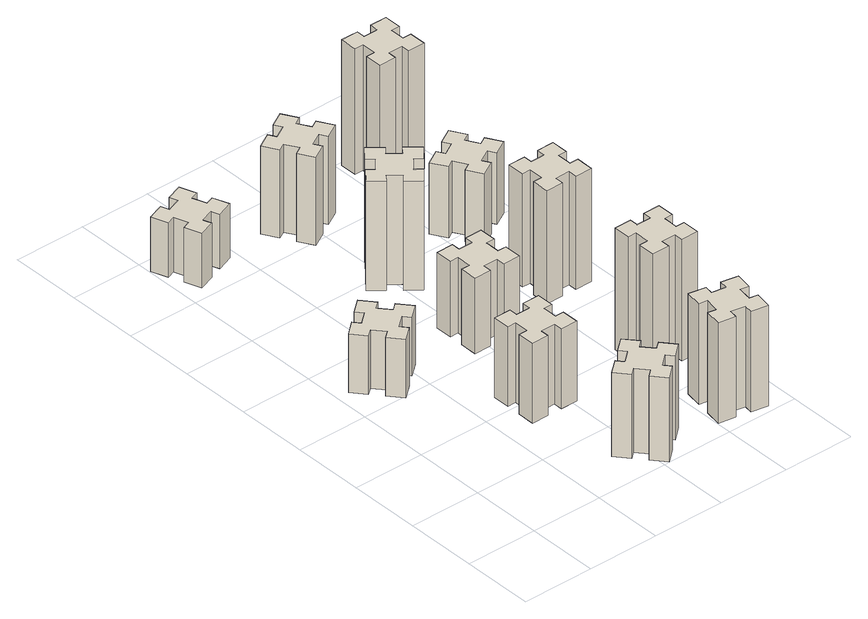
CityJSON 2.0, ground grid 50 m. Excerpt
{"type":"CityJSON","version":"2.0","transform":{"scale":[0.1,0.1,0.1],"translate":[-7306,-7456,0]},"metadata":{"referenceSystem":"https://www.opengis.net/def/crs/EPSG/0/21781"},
"CityObjects":{
"building1":{"type":"Building","attributes":{"class":"1000","function":"1000","usage":"1000","yearOfConstruction":2016,"roofType":"1000","measuredHeight":42,"storeysAboveGround":30,"storeysBelowGround":0},"geometry":[{"type":"Solid","lod":"1","boundaries":[[[[0,1,2,3,4,5,6,7,8,9,10,11,12,13,14,15,16,17,18,19]],[[17,16,20,21]],[[16,15,22,20]],[[15,14,23,22]],[[14,13,24,23]],[[13,12,25,24]],[[12,11,26,25]],[[11,10,27,26]],[[10,9,28,27]],[[9,8,29,28]],[[8,7,30,29]],[[7,6,31,30]],[[6,5,32,31]],[[5,4,33,32]],[[4,3,34,33]],[[3,2,35,34]],[[2,1,36,35]],[[1,0,37,36]],[[0,19,38,37]],[[19,18,39,38]],[[18,17,21,39]],[[24,25,26,27,28,29,30,31,32,33,34,35,36,37,38,39,21,20,22,23]]]]}]},
"building2":{"type":"Building","attributes":{"class":"1000","function":"1000","usage":"1000","yearOfConstruction":2016,"roofType":"1000","measuredHeight":60,"storeysAboveGround":30,"storeysBelowGround":0},"geometry":[{"type":"Solid","lod":"1","boundaries":[[[[40,41,42,43,44,45,46,47,48,49,50,51,52,53,54,55,56,57,58,59]],[[57,56,60,61]],[[56,55,62,60]],[[55,54,63,62]],[[54,53,64,63]],[[53,52,65,64]],[[52,51,66,65]],[[51,50,67,66]],[[50,49,68,67]],[[49,48,69,68]],[[48,47,70,69]],[[47,46,71,70]],[[46,45,72,71]],[[45,44,73,72]],[[44,43,74,73]],[[43,42,75,74]],[[42,41,76,75]],[[41,40,77,76]],[[40,59,78,77]],[[59,58,79,78]],[[58,57,61,79]],[[64,65,66,67,68,69,70,71,72,73,74,75,76,77,78,79,61,60,62,63]]]]}]},
"building3":{"type":"Building","attributes":{"class":"1000","function":"1000","usage":"1000","yearOfConstruction":2016,"roofType":"1000","measuredHeight":57,"storeysAboveGround":30,"storeysBelowGround":0},"geometry":[{"type":"Solid","lod":"1","boundaries":[[[[80,81,82,83,84,85,86,87,88,89,90,91,92,93,94,95,96,97,98,99]],[[97,96,100,101]],[[96,95,102,100]],[[95,94,103,102]],[[94,93,104,103]],[[93,92,105,104]],[[92,91,106,105]],[[91,90,107,106]],[[90,89,108,107]],[[89,88,109,108]],[[88,87,110,109]],[[87,86,111,110]],[[86,85,112,111]],[[85,84,113,112]],[[84,83,114,113]],[[83,82,115,114]],[[82,81,116,115]],[[81,80,117,116]],[[80,99,118,117]],[[99,98,119,118]],[[98,97,101,119]],[[104,105,106,107,108,109,110,111,112,113,114,115,116,117,118,119,101,100,102,103]]]]}]},
"building4":{"type":"Building","attributes":{"class":"1000","function":"1000","usage":"1000","yearOfConstruction":2016,"roofType":"1000","measuredHeight":39,"storeysAboveGround":30,"storeysBelowGround":0},"geometry":[{"type":"Solid","lod":"1","boundaries":[[[[120,121,122,123,124,125,126,127,128,129,130,131,132,133,134,135,136,137,138,139]],[[137,136,140,141]],[[136,135,142,140]],[[135,134,143,142]],[[134,133,144,143]],[[133,132,145,144]],[[132,131,146,145]],[[131,130,147,146]],[[130,129,148,147]],[[129,128,149,148]],[[128,127,150,149]],[[127,126,151,150]],[[126,125,152,151]],[[125,124,153,152]],[[124,123,154,153]],[[123,122,155,154]],[[122,121,156,155]],[[121,120,157,156]],[[120,139,158,157]],[[139,138,159,158]],[[138,137,141,159]],[[144,145,146,147,148,149,150,151,152,153,154,155,156,157,158,159,141,140,142,143]]]]}]},
"building5":{"type":"Building","attributes":{"class":"1000","function":"1000","usage":"1000","yearOfConstruction":2016,"roofType":"1000","measuredHeight":54,"storeysAboveGround":30,"storeysBelowGround":0},"geometry":[{"type":"Solid","lod":"1","boundaries":[[[[160,161,162,163,164,165,166,167,168,169,170,171,172,173,174,175,176,177,178,179]],[[177,176,180,181]],[[176,175,182,180]],[[175,174,183,182]],[[174,173,184,183]],[[173,172,185,184]],[[172,171,186,185]],[[171,170,187,186]],[[170,169,188,187]],[[169,168,189,188]],[[168,167,190,189]],[[167,166,191,190]],[[166,165,192,191]],[[165,164,193,192]],[[164,163,194,193]],[[163,162,195,194]],[[162,161,196,195]],[[161,160,197,196]],[[160,179,198,197]],[[179,178,199,198]],[[178,177,181,199]],[[184,185,186,187,188,189,190,191,192,193,194,195,196,197,198,199,181,180,182,183]]]]}]},
"building6":{"type":"Building","attributes":{"class":"1000","function":"1000","usage":"1000","yearOfConstruction":2016,"roofType":"1000","measuredHeight":72,"storeysAboveGround":30,"storeysBelowGround":0},"geometry":[{"type":"Solid","lod":"1","boundaries":[[[[200,201,202,203,204,205,206,207,208,209,210,211,212,213,214,215,216,217,218,219]],[[217,216,220,221]],[[216,215,222,220]],[[215,214,223,222]],[[214,213,224,223]],[[213,212,225,224]],[[212,211,226,225]],[[211,210,227,226]],[[210,209,228,227]],[[209,208,229,228]],[[208,207,230,229]],[[207,206,231,230]],[[206,205,232,231]],[[205,204,233,232]],[[204,203,234,233]],[[203,202,235,234]],[[202,201,236,235]],[[201,200,237,236]],[[200,219,238,237]],[[219,218,239,238]],[[218,217,221,239]],[[224,225,226,227,228,229,230,231,232,233,234,235,236,237,238,239,221,220,222,223]]]]}]},
"building7":{"type":"Building","attributes":{"class":"1000","function":"1000","usage":"1000","yearOfConstruction":2016,"roofType":"1000","measuredHeight":78,"storeysAboveGround":30,"storeysBelowGround":0},"geometry":[{"type":"Solid","lod":"1","boundaries":[[[[240,241,242,243,244,245,246,247,248,249,250,251,252,253,254,255,256,257,258,259]],[[257,256,260,261]],[[256,255,262,260]],[[255,254,263,262]],[[254,253,264,263]],[[253,252,265,264]],[[252,251,266,265]],[[251,250,267,266]],[[250,249,268,267]],[[249,248,269,268]],[[248,247,270,269]],[[247,246,271,270]],[[246,245,272,271]],[[245,244,273,272]],[[244,243,274,273]],[[243,242,275,274]],[[242,241,276,275]],[[241,240,277,276]],[[240,259,278,277]],[[259,258,279,278]],[[258,257,261,279]],[[264,265,266,267,268,269,270,271,272,273,274,275,276,277,278,279,261,260,262,263]]]]}]},
"building8":{"type":"Building","attributes":{"class":"1000","function":"1000","usage":"1000","yearOfConstruction":2016,"roofType":"1000","measuredHeight":63,"storeysAboveGround":30,"storeysBelowGround":0},"geometry":[{"type":"Solid","lod":"1","boundaries":[[[[280,281,282,283,284,285,286,287,288,289,290,291,292,293,294,295,296,297,298,299]],[[297,296,300,301]],[[296,295,302,300]],[[295,294,303,302]],[[294,293,304,303]],[[293,292,305,304]],[[292,291,306,305]],[[291,290,307,306]],[[290,289,308,307]],[[289,288,309,308]],[[288,287,310,309]],[[287,286,311,310]],[[286,285,312,311]],[[285,284,313,312]],[[284,283,314,313]],[[283,282,315,314]],[[282,281,316,315]],[[281,280,317,316]],[[280,299,318,317]],[[299,298,319,318]],[[298,297,301,319]],[[304,305,306,307,308,309,310,311,312,313,314,315,316,317,318,319,301,300,302,303]]]]}]},
"building9":{"type":"Building","attributes":{"class":"1000","function":"1000","usage":"1000","yearOfConstruction":2016,"roofType":"1000","measuredHeight":87,"storeysAboveGround":30,"storeysBelowGround":0},"geometry":[{"type":"Solid","lod":"1","boundaries":[[[[320,321,322,323,324,325,326,327,328,329,330,331,332,333,334,335,336,337,338,339]],[[337,336,340,341]],[[336,335,342,340]],[[335,334,343,342]],[[334,333,344,343]],[[333,332,345,344]],[[332,331,346,345]],[[331,330,347,346]],[[330,329,348,347]],[[329,328,349,348]],[[328,327,350,349]],[[327,326,351,350]],[[326,325,352,351]],[[325,324,353,352]],[[324,323,354,353]],[[323,322,355,354]],[[322,321,356,355]],[[321,320,357,356]],[[320,339,358,357]],[[339,338,359,358]],[[338,337,341,359]],[[344,345,346,347,348,349,350,351,352,353,354,355,356,357,358,359,341,340,342,343]]]]}]},
"building10":{"type":"Building","attributes":{"class":"1000","function":"1000","usage":"1000","yearOfConstruction":2016,"roofType":"1000","measuredHeight":81,"storeysAboveGround":30,"storeysBelowGround":0},"geometry":[{"type":"Solid","lod":"1","boundaries":[[[[360,361,362,363,364,365,366,367,368,369,370,371,372,373,374,375,376,377,378,379]],[[377,376,380,381]],[[376,375,382,380]],[[375,374,383,382]],[[374,373,384,383]],[[373,372,385,384]],[[372,371,386,385]],[[371,370,387,386]],[[370,369,388,387]],[[369,368,389,388]],[[368,367,390,389]],[[367,366,391,390]],[[366,365,392,391]],[[365,364,393,392]],[[364,363,394,393]],[[363,362,395,394]],[[362,361,396,395]],[[361,360,397,396]],[[360,379,398,397]],[[379,378,399,398]],[[378,377,381,399]],[[384,385,386,387,388,389,390,391,392,393,394,395,396,397,398,399,381,380,382,383]]]]}]},
"building11":{"type":"Building","attributes":{"class":"1000","function":"1000","usage":"1000","yearOfConstruction":2016,"roofType":"1000","measuredHeight":51,"storeysAboveGround":30,"storeysBelowGround":0},"geometry":[{"type":"Solid","lod":"1","boundaries":[[[[400,401,402,403,404,405,406,407,408,409,410,411,412,413,414,415,416,417,418,419]],[[417,416,420,421]],[[416,415,422,420]],[[415,414,423,422]],[[414,413,424,423]],[[413,412,425,424]],[[412,411,426,425]],[[411,410,427,426]],[[410,409,428,427]],[[409,408,429,428]],[[408,407,430,429]],[[407,406,431,430]],[[406,405,432,431]],[[405,404,433,432]],[[404,403,434,433]],[[403,402,435,434]],[[402,401,436,435]],[[401,400,437,436]],[[400,419,438,437]],[[419,418,439,438]],[[418,417,421,439]],[[424,425,426,427,428,429,430,431,432,433,434,435,436,437,438,439,421,420,422,423]]]]}]},
"building12":{"type":"Building","attributes":{"class":"1000","function":"1000","usage":"1000","yearOfConstruction":2016,"roofType":"1000","measuredHeight":90,"storeysAboveGround":30,"storeysBelowGround":0},"geometry":[{"type":"Solid","lod":"1","boundaries":[[[[440,441,442,443,444,445,446,447,448,449,450,451,452,453,454,455,456,457,458,459]],[[457,456,460,461]],[[456,455,462,460]],[[455,454,463,462]],[[454,453,464,463]],[[453,452,465,464]],[[452,451,466,465]],[[451,450,467,466]],[[450,449,468,467]],[[449,448,469,468]],[[448,447,470,469]],[[447,446,471,470]],[[446,445,472,471]],[[445,444,473,472]],[[444,443,474,473]],[[443,442,475,474]],[[442,441,476,475]],[[441,440,477,476]],[[440,459,478,477]],[[459,458,479,478]],[[458,457,461,479]],[[464,465,466,467,468,469,470,471,472,473,474,475,476,477,478,479,461,460,462,463]]]]}]}
},
"vertices":[
[209,1693,0],[273,1616,0],[227,1578,0],[304,1486,0],[396,1563,0],[358,1609,0],[434,1673,0],[473,1627,0],[565,1704,0],[488,1796,0],[442,1758,0],[377,1834,0],[423,1873,0],[346,1965,0],[254,1888,0],[293,1842,0],[216,1777,0],[178,1823,0],[86,1746,0],[163,1654,0],[216,1777,420],[178,1823,420],[293,1842,420],[254,1888,420],[346,1965,420],[423,1873,420],[377,1834,420],[442,1758,420],[488,1796,420],[565,1704,420],[473,1627,420],[434,1673,420],[358,1609,420],[396,1563,420],[304,1486,420],[227,1578,420],[273,1616,420],[209,1693,420],[163,1654,420],[86,1746,420],
[1098,129,0],[1174,193,0],[1213,147,0],[1305,224,0],[1228,316,0],[1182,278,0],[1117,354,0],[1163,393,0],[1086,485,0],[994,408,0],[1033,362,0],[956,297,0],[918,343,0],[826,266,0],[903,174,0],[949,213,0],[1013,136,0],[967,98,0],[1044,6,0],[1136,83,0],[1013,136,600],[967,98,600],[949,213,600],[903,174,600],[826,266,600],[918,343,600],[956,297,600],[1033,362,600],[994,408,600],[1086,485,600],[1163,393,600],[1117,354,600],[1182,278,600],[1228,316,600],[1305,224,600],[1213,147,600],[1174,193,600],[1098,129,600],[1136,83,600],[1044,6,600],
[755,1035,0],[755,935,0],[695,935,0],[695,815,0],[815,815,0],[815,875,0],[915,875,0],[915,815,0],[1035,815,0],[1035,935,0],[975,935,0],[975,1035,0],[1035,1035,0],[1035,1155,0],[915,1155,0],[915,1095,0],[815,1095,0],[815,1155,0],[695,1155,0],[695,1035,0],[815,1095,570],[815,1155,570],[915,1095,570],[915,1155,570],[1035,1155,570],[1035,1035,570],[975,1035,570],[975,935,570],[1035,935,570],[1035,815,570],[915,815,570],[915,875,570],[815,875,570],[815,815,570],[695,815,570],[695,935,570],[755,935,570],[755,1035,570],[695,1035,570],[695,1155,570],
[235,3426,0],[141,3392,0],[120,3448,0],[7,3407,0],[49,3294,0],[105,3315,0],[139,3221,0],[83,3200,0],[124,3087,0],[237,3129,0],[216,3185,0],[310,3219,0],[330,3163,0],[443,3204,0],[402,3317,0],[346,3296,0],[312,3390,0],[368,3410,0],[327,3523,0],[214,3482,0],[312,3390,390],[368,3410,390],[346,3296,390],[402,3317,390],[443,3204,390],[330,3163,390],[310,3219,390],[216,3185,390],[237,3129,390],[124,3087,390],[83,3200,390],[139,3221,390],[105,3315,390],[49,3294,390],[7,3407,390],[120,3448,390],[141,3392,390],[235,3426,390],[214,3482,390],[327,3523,390],
[1175,1675,0],[1175,1775,0],[1235,1775,0],[1235,1895,0],[1115,1895,0],[1115,1835,0],[1015,1835,0],[1015,1895,0],[895,1895,0],[895,1775,0],[955,1775,0],[955,1675,0],[895,1675,0],[895,1555,0],[1015,1555,0],[1015,1615,0],[1115,1615,0],[1115,1555,0],[1235,1555,0],[1235,1675,0],[1115,1615,540],[1115,1555,540],[1015,1615,540],[1015,1555,540],[895,1555,540],[895,1675,540],[955,1675,540],[955,1775,540],[895,1775,540],[895,1895,540],[1015,1895,540],[1015,1835,540],[1115,1835,540],[1115,1895,540],[1235,1895,540],[1235,1775,540],[1175,1775,540],[1175,1675,540],[1235,1675,540],[1235,1555,540],
[1606,314,0],[1588,215,0],[1529,226,0],[1508,107,0],[1627,87,0],[1637,146,0],[1735,128,0],[1725,69,0],[1843,48,0],[1864,167,0],[1805,177,0],[1822,275,0],[1881,265,0],[1902,383,0],[1784,404,0],[1774,345,0],[1675,362,0],[1686,421,0],[1567,442,0],[1547,324,0],[1675,362,720],[1686,421,720],[1774,345,720],[1784,404,720],[1902,383,720],[1881,265,720],[1822,275,720],[1805,177,720],[1864,167,720],[1843,48,720],[1725,69,720],[1735,128,720],[1637,146,720],[1627,87,720],[1508,107,720],[1529,226,720],[1588,215,720],[1606,314,720],[1547,324,720],[1567,442,720],
[1174,2517,0],[1098,2582,0],[1136,2628,0],[1044,2705,0],[967,2613,0],[1013,2574,0],[949,2498,0],[903,2536,0],[826,2444,0],[918,2367,0],[956,2413,0],[1033,2349,0],[994,2303,0],[1086,2226,0],[1163,2318,0],[1117,2356,0],[1182,2433,0],[1228,2394,0],[1305,2486,0],[1213,2563,0],[1182,2433,780],[1228,2394,780],[1117,2356,780],[1163,2318,780],[1086,2226,780],[994,2303,780],[1033,2349,780],[956,2413,780],[918,2367,780],[826,2444,780],[903,2536,780],[949,2498,780],[1013,2574,780],[967,2613,780],[1044,2705,780],[1136,2628,780],[1098,2582,780],[1174,2517,780],[1213,2563,780],[1305,2486,780],
[1086,3217,0],[1036,3304,0],[1088,3334,0],[1028,3438,0],[924,3378,0],[954,3326,0],[867,3276,0],[837,3328,0],[733,3268,0],[793,3164,0],[845,3194,0],[895,3107,0],[843,3077,0],[903,2973,0],[1007,3033,0],[977,3085,0],[1064,3135,0],[1094,3083,0],[1198,3143,0],[1138,3247,0],[1064,3135,630],[1094,3083,630],[977,3085,630],[1007,3033,630],[903,2973,630],[843,3077,630],[895,3107,630],[845,3194,630],[793,3164,630],[733,3268,630],[837,3328,630],[867,3276,630],[954,3326,630],[924,3378,630],[1028,3438,630],[1088,3334,630],[1036,3304,630],[1086,3217,630],[1138,3247,630],[1198,3143,630],
[1655,775,0],[1755,775,0],[1755,715,0],[1875,715,0],[1875,835,0],[1815,835,0],[1815,935,0],[1875,935,0],[1875,1055,0],[1755,1055,0],[1755,995,0],[1655,995,0],[1655,1055,0],[1535,1055,0],[1535,935,0],[1595,935,0],[1595,835,0],[1535,835,0],[1535,715,0],[1655,715,0],[1595,835,870],[1535,835,870],[1595,935,870],[1535,935,870],[1535,1055,870],[1655,1055,870],[1655,995,870],[1755,995,870],[1755,1055,870],[1875,1055,870],[1875,935,870],[1815,935,870],[1815,835,870],[1875,835,870],[1875,715,870],[1755,715,870],[1755,775,870],[1655,775,870],[1655,715,870],[1535,715,870],
[1595,1875,0],[1595,1775,0],[1535,1775,0],[1535,1655,0],[1655,1655,0],[1655,1715,0],[1755,1715,0],[1755,1655,0],[1875,1655,0],[1875,1775,0],[1815,1775,0],[1815,1875,0],[1875,1875,0],[1875,1995,0],[1755,1995,0],[1755,1935,0],[1655,1935,0],[1655,1995,0],[1535,1995,0],[1535,1875,0],[1655,1935,810],[1655,1995,810],[1755,1935,810],[1755,1995,810],[1875,1995,810],[1875,1875,810],[1815,1875,810],[1815,1775,810],[1875,1775,810],[1875,1655,810],[1755,1655,810],[1755,1715,810],[1655,1715,810],[1655,1655,810],[1535,1655,810],[1535,1775,810],[1595,1775,810],[1595,1875,810],[1535,1875,810],[1535,1995,810],
[1826,2577,0],[1776,2664,0],[1828,2694,0],[1768,2798,0],[1664,2738,0],[1694,2686,0],[1607,2636,0],[1577,2688,0],[1473,2628,0],[1533,2524,0],[1585,2554,0],[1635,2467,0],[1583,2437,0],[1643,2333,0],[1747,2393,0],[1717,2445,0],[1804,2495,0],[1834,2443,0],[1938,2503,0],[1878,2607,0],[1804,2495,510],[1834,2443,510],[1717,2445,510],[1747,2393,510],[1643,2333,510],[1583,2437,510],[1635,2467,510],[1585,2554,510],[1533,2524,510],[1473,2628,510],[1577,2688,510],[1607,2636,510],[1694,2686,510],[1664,2738,510],[1768,2798,510],[1828,2694,510],[1776,2664,510],[1826,2577,510],[1878,2607,510],[1938,2503,510],
[1655,3195,0],[1755,3195,0],[1755,3135,0],[1875,3135,0],[1875,3255,0],[1815,3255,0],[1815,3355,0],[1875,3355,0],[1875,3475,0],[1755,3475,0],[1755,3415,0],[1655,3415,0],[1655,3475,0],[1535,3475,0],[1535,3355,0],[1595,3355,0],[1595,3255,0],[1535,3255,0],[1535,3135,0],[1655,3135,0],[1595,3255,900],[1535,3255,900],[1595,3355,900],[1535,3355,900],[1535,3475,900],[1655,3475,900],[1655,3415,900],[1755,3415,900],[1755,3475,900],[1875,3475,900],[1875,3355,900],[1815,3355,900],[1815,3255,900],[1875,3255,900],[1875,3135,900],[1755,3135,900],[1755,3195,900],[1655,3195,900],[1655,3135,900],[1535,3135,900]
]}
